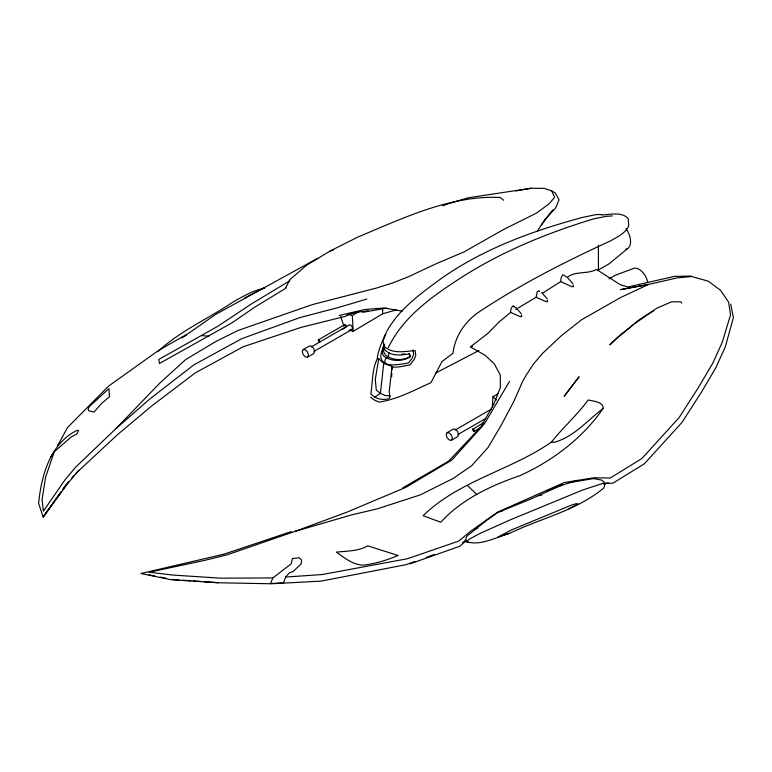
<?xml version="1.0" encoding="UTF-8"?>
<svg xmlns="http://www.w3.org/2000/svg" width="772" height="772" viewBox="0 0 772 772"><rect width="100%" height="100%" fill="white"/><g stroke="black" fill="none" stroke-linecap="round" stroke-linejoin="round"><path stroke-width="1.16" d="M391.674 376.678L391.809 373.262M391.935 369.836L392.06 366.42L383.848 363.458L378.724 358.719L377.373 358.642C371.824 369.749 372.866 381.657 370.878 393.17L371.1 394.096C375.491 398.767 382.256 400.485 388.48 398.757L389.763 397.725L389.252 391.124L392.06 366.42M492.324 406.921L492.951 396.731L497.998 393.817M515.725 309.437L536.086 297.268L537.206 291.787L538.914 290.697L539.638 291.517M402.579 487.972L448.706 461.125L480.589 427.225L493.626 404.547L500.362 387.525L500.343 375.192L494.302 363.873L485.356 355.477L470.438 346.869L487.75 333.494L499.204 321.876L510.591 312.399L510.987 308.732L512.647 306.04L515.725 307.468L521.235 313.615M383.636 364.432L380.403 393.315L374.787 397.126M542.851 292.964L560.665 281.616L561.099 277.737L562.672 274.996L563.502 274.89L567.478 277.592L572.988 283.739M603.144 408.446C603.482 401.575 592.722 401.15 588.168 399.954C577.118 415.114 563.058 427.437 551.507 442.028C511.112 470.225 459.118 480.57 423.133 515.686L440.744 522.258C461.579 499.33 491.031 485.492 519.971 475.668C552.704 460.691 582.561 438.264 603.144 408.446C587.289 420.441 573.885 437.106 553.958 442.375L551.507 442.028M377.373 358.642C376.987 350.112 392.263 319.299 382.96 340.963L384.06 346.232C392.446 354.396 404.904 351.26 415.191 350.633L415.761 355.458L414.217 359.462L409.884 364.895L398.892 366.961L392.186 367.202M383.935 348.133L383.597 351.762L385.373 354.937C392.012 360.379 403.023 361.161 410.077 356.375L409.083 353.566M378.724 358.719L375.279 379.419L376.302 390.092L380.403 393.315L384.774 395.38L390.545 396.046M289.809 280.796L251.711 303.743L217.723 326.315L158.771 359.462L159.486 363.467L231.861 322.908L254.461 307.333L285.466 288.429L285.785 287.551M569.418 482.654L593.523 478.592L601.388 480.01L604.158 482.066L605.007 483.87L603.945 487.865C576.877 510.524 540.854 518.253 509.626 533.327C495.827 537.244 480.792 546.219 466.153 541.654L465.111 540.622L466.037 539.31L466.143 537.264L467.369 535.768L487.122 519.961L497.708 512.511L531.397 498.808L562.952 484.507M389.31 352.727L387.969 356.963L386.222 357.967C378.492 369.325 405.609 363.361 408.62 362.898L412.316 357.976L413.628 354.329L413.126 349.899M285.611 577.06L283.517 582.87L270.47 583.526L272.873 577.938L291.276 563.753L292.405 558.513L299.073 557.751L301.669 560.047L301.109 563.936L293.138 571.463L289.346 572.901L285.611 577.06L322.31 574.522L407.471 558.725L458.703 541.076L470.795 531.117L497.834 512L564.303 482.548L593.832 477.752L610.305 478.013L642.024 458.375L679.051 417.691L698.573 387.274L712.797 363.12L722.235 342.363L730.524 314.928L728.633 302.199L720.575 290.282L708.213 281.172L691.712 276.511L677.112 277.891L648.519 284.463L620.534 289.625L648.519 284.463L620.833 297.403L581.615 319.743L560.983 336.042L542.214 353.73L533.481 364.017L526.33 374.864L522.663 381.358L513.814 401.459L501.018 425.555L487.962 447.635L471.75 465.632L453.116 478.476L420.306 494.871L377.354 508.835L351.578 514.895L294.624 531.512L227.364 554.73L204.773 560.366L149.17 572.216L173.227 575.092L220.647 578.17L272.873 577.938M383.848 345.161L381.976 352.379L383.578 355.834C390.825 361.952 402.926 361.663 410.588 356.664L409.527 353.856C401.421 355.226 391.761 356.5 385.218 350.285L383.703 346.358M61.007 491.967L43.155 517.028L38.6 503.344C41.427 475.388 50.016 443.881 76.997 430.332L78.628 430.487L76.795 434.038L71.391 436.807L54.301 451.745L45.616 477.115L42.084 499.378L43.396 511.151L65.08 479.711L75.666 467.147L116.118 428.45L159.717 383.182L185.782 359.472L215.861 341.504L237.795 330.561L312.274 304.622L376.138 288.149L392.919 282.861L408.697 276.637L435.939 263.841L464.088 251.884L503.383 229.593L536.376 213.149L548.979 203.914L554.624 197.371L551.652 190.79L544.038 188.358L531.232 188.233L468.16 197.806L449.536 203.432M285.466 288.429L289.761 279.715L306.513 265.288L330.165 250.997L358.121 236.927C403.177 218.225 450.211 195.181 500.15 197.449L503.633 200.266M384.244 344.119L381.011 354.184L380.76 357.532L382.101 360.823L384.514 362.724M303.174 349.562L302.267 351.569L303.174 354.628L305.365 356.944L307.565 357.166L313.77 353.576L314.687 351.569L313.77 348.51L311.579 346.194L309.379 345.972L303.174 349.562L305.365 349.784L307.565 352.1L308.472 355.159L307.565 357.166M346.223 327.154L346.223 325.466L344.756 324.626L318.315 339.883L319.048 342.353M319.782 342.421L319.782 340.732L318.315 339.883M344.457 325.292L344.756 324.626M313.924 351.463L351.984 329.49L352.524 328.283L351.984 326.45L350.662 325.06L349.349 324.925L311.29 346.898M447.104 432.658L446.197 434.665L447.104 437.724L449.294 440.04L451.495 440.262L457.7 436.672L458.607 434.665L457.7 431.606L455.509 429.29L453.309 429.068L447.104 432.658L449.294 432.88L451.495 435.196L452.402 438.255L451.495 440.262M483.783 422.496L472.29 429.628L474.056 431.49L480.165 427.968M474.056 431.49L474.056 429.801L472.599 428.962M552.762 209.859L541.568 224.893M57.717 445.483L67.579 427.456L108.543 386.145L158.221 350.662L188.436 333.369L215.822 314.32L317.63 258.33M388.297 347.641C402.473 318.103 429.792 298.137 456.503 280.67C498.596 252.849 545.659 233.405 593.813 218.823L606.194 216.372L612.389 215.909M386.261 332.307C398.709 309.176 420.865 293.447 441.603 278.258C483.938 248.565 533.066 230.712 582.657 217.376L596.158 214.587L601.176 214.519M509.501 381.426L484.314 423.992L451.9 459.996L405.869 487.335L346.618 512.28L294.624 531.512M576.935 481.062L577.35 480.377L577.659 480.908M537.447 230.847L544.858 219.422L555.695 207.948L559.044 199.765L555.271 192.961L551.652 190.79M50.817 456.715L54.301 451.745M63.043 489.081L68.698 481.641M60.959 491.976L43.155 517.028L68.254 482.828L78.841 470.196M63.005 489.091L66.431 484.266M578.875 377.054L564.168 396.277L579.116 376.746M71.728 478.138L73.996 475.504M75.511 473.747L117.547 434.617L151.553 406.072L195.393 372.837L243.026 346.821L301.234 327.338L345.846 316.221L347.882 314.445C354.387 311.425 361.624 312.264 368.167 310.653M157.845 351.714C179.625 331.082 207.929 319.01 232.555 302.306C242.804 296.554 253.139 290.262 264.864 288.168M465.757 541.027L459.794 546.267L409.864 563.888M116.118 428.45L150.048 398.796L193.811 364.905L241.761 338.676L299.98 317.562L337.239 307.835L366.845 299.063M627.337 248.767L609.243 263.725L598.088 270.161M633.05 324.983L617.648 337.489L609.822 344.843L618.015 337.017L638.627 320.187L657.049 308.086L671.621 301.794L681.029 301.881L681.695 303.078M634.738 323.642L647.033 315.072M559.739 485.916L576.211 480.705M647.92 314.484L649.445 313.519M462.505 542.668L464.483 541.413M396.557 309.862L382.748 313.77L353.219 331.304L348.954 330.078M650.207 313.036L653.826 310.827M347.882 314.445L352.312 315.526L359.376 311.444M342.16 329.509L344.187 328.332M478.852 350.584L435.823 372.972M609.04 278.866L615.255 275.276L632.857 268.714A12.487 7.209 60 0 1 641.667 271.252A12.487 7.209 60 0 1 647.766 282.542M455.219 429.994L491.224 409.208M457.854 434.559L485.627 418.53M181.652 337.943L186.583 335.144M244.676 298.011L264.507 287.618M568.916 508.787L578.074 503.991L576.163 503.624L570.971 505.313L511.682 529.853L498.229 536.897L509.626 533.327M475.398 528.994L477.569 527.99M567.806 276.897C576.491 270.75 587.386 274.456 596.418 269.399L620.312 284.694L627.916 287.001L674.255 276.405L691.152 276.048M546.711 491.011L550.002 489.641M552.202 488.724L561.128 485.289M465.111 540.622L465.912 540.313M442.81 205.796L448.435 203.76M414.969 561.447L405.975 564.689L320.882 581.152L271.512 583.767L219.287 582.792L203.876 581.692M426.212 557.394L434.076 554.557M291.411 531.561L224.189 554.113L141.006 573.519L170.834 579.685L218.254 582.763M330.165 250.997L333.407 249.935M347.217 315.14L355.998 312.351M470.438 346.869L472.425 346.271M603.636 484.073L608.124 482.963M339.304 315.449L365.146 309.456L383.964 308.009L402.173 311.145M362.743 312.322L386.878 308.096M499.889 511.604L502.205 511.161M515.812 190.964L531.232 188.233M538.306 495.663L541.77 495.084M601.34 214.983C610.083 214.645 621.557 211.383 628.234 218.572L628.688 225.849C625.388 233.434 617.311 236.975 610.527 240.874C564.593 261.988 519.353 284.974 477.26 313.114C464.068 322.918 455.046 336.833 452.923 353.267L441.999 361.595L430.93 382.642C414.149 390.246 397.397 399.385 379.071 402.077L374.198 399.954L370.637 397.204M401.729 354.184L405.03 353.943M603.521 483.33L612.9 483.185L644.331 463.827L682.072 422.323L701.594 391.906L715.818 367.742L725.255 346.995L733.4 317.649L730.727 304.149M171.876 579.425L178.988 579.926M182.539 580.177L190.838 580.766M193.212 580.94L201.511 581.528M201.511 335.617L208.865 336.158M350.662 329.364L351.984 329.49M148.957 574.793L154.69 575.951M160.412 577.109L166.144 578.267M605.007 483.87L603.009 483.397L582.908 489.902L508.661 520.54L479.721 533.587L470.216 538.653L466.153 541.654L468.16 542.137M536.086 297.268L545.91 301.63L547.647 301.601L547.165 299.999M510.591 312.399L520.029 316.568L521.766 316.539L521.293 314.937M560.665 281.616L571.782 286.692L573.519 286.663L573.046 285.061M492.951 396.731L496.493 399.944M541.606 292.53L547.116 298.677M467.552 485.501L476.778 494.543M513.544 305.973L514.297 306.822M340.751 316.433L343.984 326.595M352.312 315.526L353.219 331.304M382.487 308.279L382.748 313.77M598.416 245.303L598.416 269.824M626.024 228.686A15.614 9.013 60 0 1 625.667 249.385M88.934 406.921L88.182 409.073L88.616 410.665L93.981 412.084L101.856 403.216L109.499 396.702L108.929 388.615L88.934 406.921M397.927 555.464C386.907 560.289 375.057 563.743 363.081 565.191C352.679 564.593 344.476 558.021 336.457 552.086C347.024 551.025 358.295 551.276 367.79 545.823L397.927 555.464"/></g></svg>
